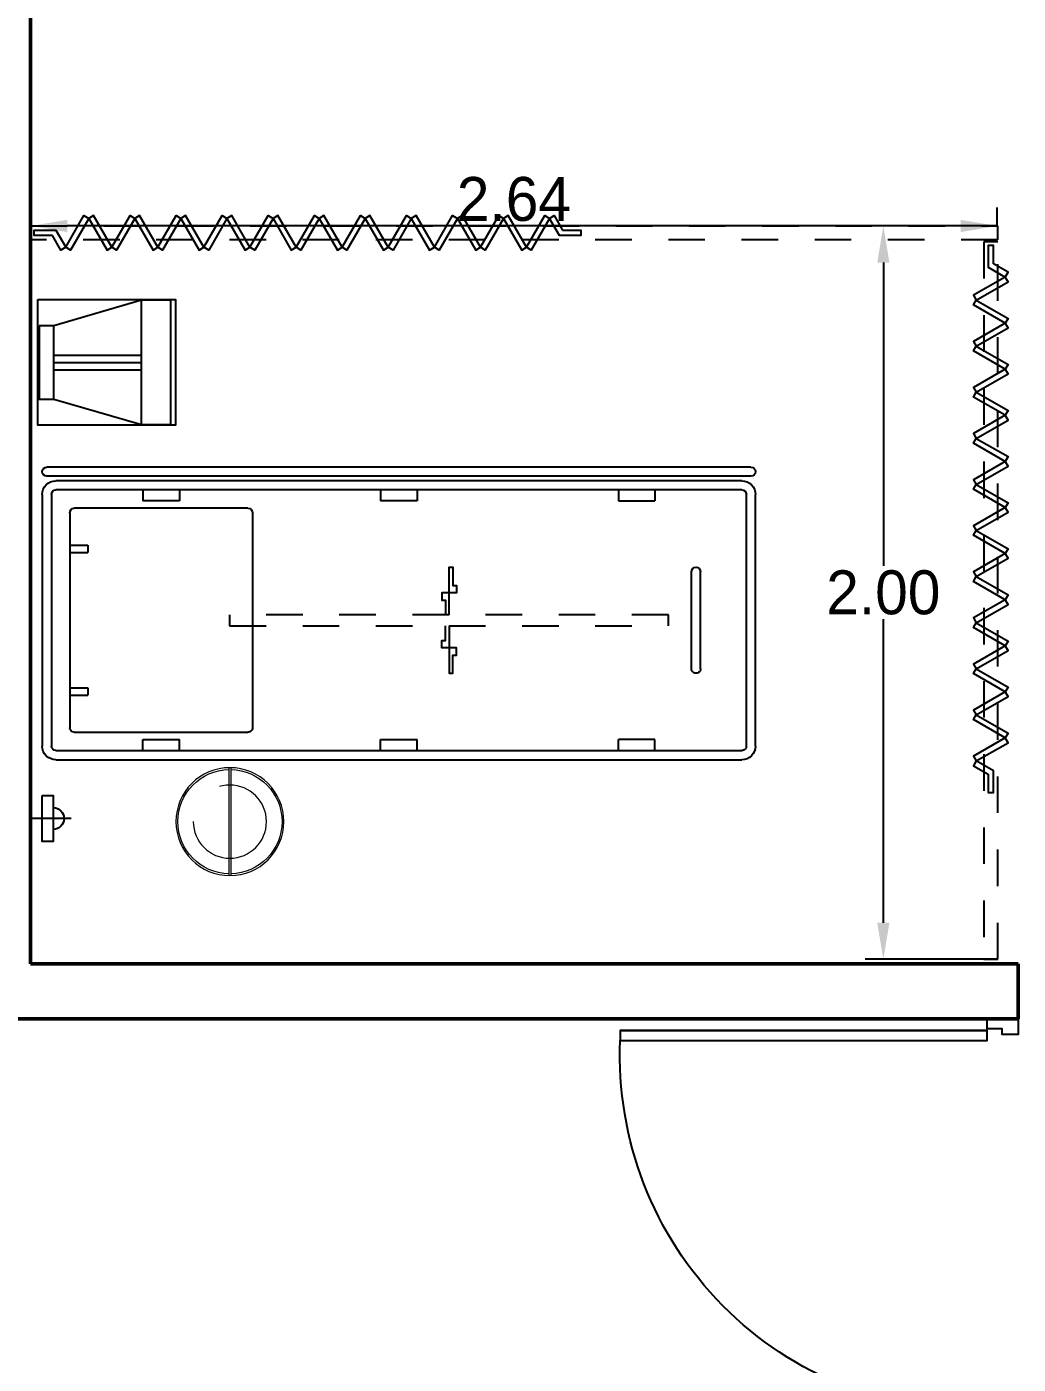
# Model space of a CAD drawing. Header units: millimetres. Extents: x 2523 to 2756, y 378 to 482.
# Drawn here: x 2585.965 to 2588.676, y 451.005 to 454.661 of the extents above; entities that cross this region are included whole.
import ezdxf

# ---------------------------------------------------------------- set-up
doc = ezdxf.new("R2010")
doc.units = ezdxf.units.MM
for name, pattern in [('CENTER', [50.8, 31.75, -6.35, 6.35, -6.35]), ('DASHED', [0.75, 0.5, -0.25]), ('HIDDE50', [0.08, 0.05, -0.03])]:
    doc.linetypes.add(name, pattern=pattern)
doc.layers.get('Defpoints').update_dxf_attribs({"color": 8})
doc.layers.add('MOB', color=161, linetype='Continuous', lineweight=15)
doc.layers.add('MUROS', color=7, linetype='Continuous', lineweight=50)
doc.layers.add('MOBILIARIO', color=161, linetype='Continuous')
doc.layers.add('PUERTAS', color=2, linetype='Continuous')
doc.styles.add('BOLD', font='GOTHIC.TTF')
doc.dimstyles.new('50', dxfattribs={"dimscale": 0, "dimtxt": 0.12, "dimasz": 0.1, "dimexe": 0.05, "dimexo": 0.001, "dimgap": 0.01, "dimtad": 1, "dimtih": 1, "dimtoh": 1, "dimzin": 1, "dimdsep": 46, "dimtxsty": 'BOLD', "dimcen": 0.09, "dimclrd": 2, "dimclre": 1, "dimclrt": 3, "dimaunit": 1, "dimadec": 0, "dimazin": 0, "dimtfac": 1, "dimtix": 1, "dimtofl": 0, "dimtmove": 2, "dimatfit": 3, "dimfxl": 1, "dimtolj": 1, "dimtzin": 1, "dimarcsym": 0})

# ---------------------------------------------------------------- blocks, each defined once
blk = doc.blocks.new('P110')
at = {"color": 2}
blk.add_lwpolyline([(0.0317, 1.0882), (0.0317, 0.0853), (0.0317, 1.0882), (0.0594, 1.0882), (0.0594, 0.0853), (0.0317, 0.0853)], close=True, dxfattribs=at)
for points in [[(0, 0.0161), (0, 0), (0.0432, 0), (0.0432, 0.0443), (0.0277, 0.0443), (0.0277, 0.0853), (0, 0.0853), (0, 0.0678)], [(1.1, 0.0161), (1.1, 0), (1.0568, 0), (1.0568, 0.0443), (1.0723, 0.0443), (1.0723, 0.0853), (1.1, 0.0853), (1.1, 0.0678)]]:
    blk.add_lwpolyline(points, dxfattribs=at)
at = {"color": 8}
blk.add_arc((0.0995, 0.1158), 0.9733, 358.2021, 92.3627, dxfattribs=at)
blk = doc.blocks.new('CORT')
for points in [[(0.06, 0.0075), (0.01, 0.0075), (0.01, -0.0075), (0.0687, -0.0075), (0.0958, 0.0396), (0.0828, 0.0471)], [(0.1588, -0.0396), (0.1088, 0.0471), (0.0958, 0.0396), (0.1458, -0.0471)], [(0.1588, -0.0396), (0.2088, 0.0471), (0.2218, 0.0396), (0.1718, -0.0471)], [(0.2848, -0.0396), (0.2348, 0.0471), (0.2218, 0.0396), (0.2718, -0.0471)], [(0.2848, -0.0396), (0.3348, 0.0471), (0.3478, 0.0396), (0.2978, -0.0471)], [(0.4108, -0.0396), (0.3608, 0.0471), (0.3478, 0.0396), (0.3978, -0.0471)], [(0.4108, -0.0396), (0.4608, 0.0471), (0.4738, 0.0396), (0.4238, -0.0471)], [(0.5368, -0.0396), (0.4868, 0.0471), (0.4738, 0.0396), (0.5238, -0.0471)], [(0.5368, -0.0396), (0.5868, 0.0471), (0.5997, 0.0396), (0.5497, -0.0471)], [(0.6627, -0.0396), (0.6127, 0.0471), (0.5997, 0.0396), (0.6497, -0.0471)], [(0.6627, -0.0396), (0.7127, 0.0471), (0.7257, 0.0396), (0.6757, -0.0471)], [(0.7887, -0.0396), (0.7387, 0.0471), (0.7257, 0.0396), (0.7757, -0.0471)], [(0.7887, -0.0396), (0.8387, 0.0471), (0.8517, 0.0396), (0.8017, -0.0471)], [(0.9147, -0.0396), (0.8647, 0.0471), (0.8517, 0.0396), (0.9017, -0.0471)], [(0.9147, -0.0396), (0.9647, 0.0471), (0.9777, 0.0396), (0.9277, -0.0471)], [(1.0407, -0.0396), (0.9907, 0.0471), (0.9777, 0.0396), (1.0277, -0.0471)], [(1.0407, -0.0396), (1.0907, 0.0471), (1.1037, 0.0396), (1.0537, -0.0471)], [(1.1667, -0.0396), (1.1167, 0.0471), (1.1037, 0.0396), (1.1537, -0.0471)], [(1.1667, -0.0396), (1.2167, 0.0471), (1.2297, 0.0396), (1.1797, -0.0471)], [(1.2926, -0.0396), (1.2426, 0.0471), (1.2297, 0.0396), (1.2797, -0.0471)], [(1.2926, -0.0396), (1.3426, 0.0471), (1.3556, 0.0396), (1.3056, -0.0471)], [(1.4186, -0.0396), (1.3686, 0.0471), (1.3556, 0.0396), (1.4056, -0.0471)], [(1.4544, -0.0075), (1.5044, -0.0075), (1.5044, 0.0075), (1.4458, 0.0075), (1.4186, -0.0396), (1.4316, -0.0471)]]:
    blk.add_lwpolyline(points, close=True)
blk = doc.blocks.new('1910159')
for p, q in [((0.1207, 1.3214), (0.8082, 1.3214)), ((0.0457, -0.6161), (0.0457, 1.3089)), ((0.0707, -0.6161), (0.0707, 1.3089)), ((0.0832, -0.5911), (0.0832, 1.2839)), ((0.1082, -0.5911), (0.1082, 1.2839)), ((0.1207, 1.2964), (0.8082, 1.2964)), ((0.8207, 1.2839), (0.8207, -0.5911)), ((0.8457, 1.2839), (0.8457, -0.5911)), ((0.1707, 1.2464), (0.7582, 1.2464)), ((0.2595, 1.2464), (0.2595, 1.1964)), ((0.2795, 1.2464), (0.2795, 1.1964)), ((0.6495, 1.2464), (0.6495, 1.1964)), ((0.6695, 1.2464), (0.6695, 1.1964)), ((0.1582, 0.7589), (0.1582, 1.2339)), ((0.7707, 1.2339), (0.7707, 0.7589)), ((0.2595, 1.1964), (0.2795, 1.1964)), ((0.6495, 1.1964), (0.6695, 1.1964)), ((0.1082, 1.0464), (0.1382, 1.0464)), ((0.1382, 0.9464), (0.1382, 1.0464)), ((0.7907, 1.0464), (0.7907, 0.9464)), ((0.8207, 1.0464), (0.7907, 1.0464)), ((0.1082, 0.9464), (0.1382, 0.9464)), ((0.8207, 0.9464), (0.7907, 0.9464)), ((0.1707, 0.7464), (0.7582, 0.7464)), ((0.1082, 0.3964), (0.1382, 0.3964)), ((0.1382, 0.2964), (0.1382, 0.3964)), ((0.8207, 0.3964), (0.7907, 0.3964)), ((0.7907, 0.3964), (0.7907, 0.2964)), ((0.1082, 0.2964), (0.1382, 0.2964)), ((0.8207, 0.2964), (0.7907, 0.2964)), ((0.1082, -0.2536), (0.1382, -0.2536)), ((0.1382, -0.2536), (0.1382, -0.3536)), ((0.8207, -0.2536), (0.7907, -0.2536)), ((0.7907, -0.3536), (0.7907, -0.2536)), ((0.1082, -0.3536), (0.1382, -0.3536)), ((0.8207, -0.3536), (0.7907, -0.3536)), ((0.597, -0.4536), (0.332, -0.4536)), ((0.597, -0.4786), (0.332, -0.4786)), ((0.8082, -0.6036), (0.1207, -0.6036)), ((0.8082, -0.6286), (0.1207, -0.6286))]:
    blk.add_line(p, q)
for centre, radius, start, end in [((0.0582, 1.3089), 0.0125, 0, 180), ((0.1207, 1.2839), 0.0375, 90, 180), ((0.8082, 1.2839), 0.0375, 0, 90), ((0.1207, 1.2839), 0.0125, 90, 180), ((0.8082, 1.2839), 0.0125, 0, 90), ((0.1707, 1.2339), 0.0125, 90, 180), ((0.7582, 1.2339), 0.0125, 0, 90), ((0.1707, 0.7589), 0.0125, 180, 270), ((0.7582, 0.7589), 0.0125, 270, 0), ((0.332, -0.4661), 0.0125, 90, 270), ((0.597, -0.4661), 0.0125, 270, 90), ((0.0582, -0.6161), 0.0125, 180, 0), ((0.1207, -0.5911), 0.0375, 180, 270), ((0.1207, -0.5911), 0.0125, 180, 270), ((0.8082, -0.5911), 0.0375, 270, 0), ((0.8082, -0.5911), 0.0125, 270, 0)]:
    blk.add_arc(centre, radius, start, end)
blk = doc.blocks.new('2540054')
at = {"layer": 'MOB'}
for p, q in [((-0.1475, 0.0025), (0.1475, 0.0025)), ((-0.1475, -0.0025), (0.1475, -0.0025))]:
    blk.add_line(p, q, dxfattribs=at)
blk.add_circle((0, 0), 0.1475, dxfattribs=at)
at = {"layer": 'MOB', "linetype": 'DASHED'}
blk.add_circle((0, 0), 0.1, dxfattribs=at)
at = {"layer": 'MOB'}
for start, end in [(1.0052, 178.9948), (181.0052, 358.9948)]:
    blk.add_arc((0, 0), 0.1425, start, end, dxfattribs=at)
blk = doc.blocks.new('37830054')
for points in [[(0.6, 0.015), (0.6, 0.145), (0.59, 0.145), (0.59, 0.095), (0.58, 0.095), (0.58, 0.075), (0.6, 0.075), (0.61, 0.075), (0.62, 0.075), (0.62, 0.055), (0.61, 0.055), (0.61, 0.015)], [(0.6, -0.015), (0.6, -0.145), (0.59, -0.145), (0.59, -0.095), (0.58, -0.095), (0.58, -0.075), (0.6, -0.075), (0.61, -0.075), (0.62, -0.075), (0.62, -0.055), (0.61, -0.055), (0.61, -0.015)]]:
    blk.add_lwpolyline(points)
at = {"color": 8, "linetype": 'HIDDE50'}
blk.add_lwpolyline([(0, -0.015), (0, 0.015), (1.2, 0.015), (1.2, -0.015)], close=True, dxfattribs=at)
blk = doc.blocks.new('11160302')
blk.add_line((0, -0.1088), (0, 0))
blk.add_lwpolyline([(-0.0625, -0.03), (-0.0625, -0.06), (0.0625, -0.06), (0.0625, -0.03)], close=True)
blk.add_arc((0, -0.06), 0.03, 180, 0)
blk = doc.blocks.new('*D322')
at = {"color": 1, "linetype": 'CENTER', "lineweight": -2, "transparency": 16777216}
for p, q in [((2588.6181, 454.1165), (2588.2567, 454.1165)), ((2588.6183, 452.1121), (2588.2567, 452.1121))]:
    blk.add_line(p, q, dxfattribs=at)
at = {"color": 2, "linetype": 'Continuous', "lineweight": -2, "transparency": 16777216}
for p, q in [((2588.3067, 454.0165), (2588.3067, 453.1873)), ((2588.3067, 452.2121), (2588.3067, 453.0413))]:
    blk.add_line(p, q, dxfattribs=at)
at = {"color": 2, "transparency": 16777216}
for points in [[(2588.29, 454.0165), (2588.3233, 454.0165), (2588.3067, 454.1165)], [(2588.29, 452.2121), (2588.3233, 452.2121), (2588.3067, 452.1121)]]:
    blk.add_solid(points, dxfattribs=at)
at = {"layer": 'Defpoints', "color": 0, "transparency": 16777216}
for p in [(2588.6191, 454.1165), (2588.3067, 452.1121), (2588.6193, 452.1121)]:
    blk.add_point(p, dxfattribs=at)
at = {"color": 3, "transparency": 16777216, "insert": (2588.3067, 453.1143), "char_height": 0.12, "attachment_point": 5, "style": 'BOLD'}
blk.add_mtext('\\A1;2.00', dxfattribs=at)
blk = doc.blocks.new('*D323')
at = {"color": 1, "linetype": 'CENTER', "lineweight": -2, "transparency": 16777216}
for p, q in [((2585.9755, 454.1175), (2585.9755, 454.1665)), ((2588.6181, 454.1175), (2588.6181, 454.1665))]:
    blk.add_line(p, q, dxfattribs=at)
at = {"color": 2, "linetype": 'Continuous', "lineweight": -2, "transparency": 16777216}
blk.add_line((2588.5181, 454.1165), (2586.0755, 454.1165), dxfattribs=at)
at = {"color": 2, "transparency": 16777216}
for points in [[(2586.0755, 454.1332), (2586.0755, 454.0998), (2585.9755, 454.1165)], [(2588.5181, 454.1332), (2588.5181, 454.0998), (2588.6181, 454.1165)]]:
    blk.add_solid(points, dxfattribs=at)
at = {"layer": 'Defpoints', "color": 0, "transparency": 16777216}
for p in [(2585.9755, 454.1165), (2585.9755, 454.1165), (2588.6181, 454.1165)]:
    blk.add_point(p, dxfattribs=at)
at = {"color": 3, "transparency": 16777216, "insert": (2587.2968, 454.1895), "char_height": 0.12, "attachment_point": 5, "style": 'BOLD'}
blk.add_mtext('\\A1;2.64', dxfattribs=at)

msp = doc.modelspace()

# ---------------------------------------------------------------- linework, layer by layer
at = {"color": 8, "linetype": 'HIDDE50'}
for points in [[(2585.9755, 454.1165), (2588.6191, 454.1165), (2588.6191, 454.079), (2585.9755, 454.079)], [(2588.5818, 454.0727), (2588.5818, 452.1121), (2588.6193, 452.1121), (2588.6193, 454.0727)]]:
    msp.add_lwpolyline(points, close=True, dxfattribs=at)
at = {"layer": 'MOBILIARIO'}
for p, q in [((2586.2787, 453.5734), (2586.2787, 453.9134)), ((2586.0387, 453.7634), (2586.2787, 453.7634)), ((2586.0387, 453.7434), (2586.2787, 453.7434)), ((2586.0387, 453.7234), (2586.2787, 453.7234))]:
    msp.add_line(p, q, dxfattribs=at)
for points in [[(2585.9955, 453.9157), (2586.3715, 453.9157), (2586.3715, 453.5723), (2585.9955, 453.5723)], [(2585.9987, 453.8434), (2585.9987, 453.6434), (2586.0387, 453.6434), (2586.2787, 453.5734), (2586.3587, 453.5734), (2586.3587, 453.9134), (2586.2787, 453.9134), (2586.0387, 453.8434)]]:
    msp.add_lwpolyline(points, close=True, dxfattribs=at)
msp.add_lwpolyline([(2586.0387, 453.6434), (2586.0387, 453.8434)], dxfattribs=at)
at = {"layer": 'MUROS'}
for p, q in [((2585.9755, 452.0993), (2585.9755, 459.1493)), ((2588.6755, 452.0993), (2585.9755, 452.0993)), ((2588.6755, 451.9493), (2588.6755, 452.0993)), ((2585.8255, 451.9493), (2588.6755, 451.9493))]:
    msp.add_line(p, q, dxfattribs=at)

# ---------------------------------------------------------------- block references
at = {"layer": 'MOBILIARIO', "extrusion": (0, 0, -1), "zscale": -1}
for name, p, rotation in [('CORT', (-2585.9755, 454.0977), 179.9999999996157), ('CORT', (-2585.9755, 454.0977), 179.9999999996157), ('1910159', (-2587.3286, 453.5032), 270), ('2540054', (-2586.5202, 452.4883), 270)]:
    msp.add_blockref(name, p, dxfattribs=dict(at, rotation=rotation))
at = {"layer": 'MOBILIARIO', "rotation": 270}
msp.add_blockref('CORT', (2588.6005, 454.0727), dxfattribs=at)
at = {"layer": 'MOBILIARIO', "linetype": 'Continuous', "extrusion": (0, 0, -1), "zscale": -1}
msp.add_blockref('37830054', (-2587.7193, 453.0387), dxfattribs=at)
at = {"layer": 'MOBILIARIO', "xscale": -1, "rotation": 90.00000000015635}
msp.add_blockref('11160302', (2585.9772, 452.4968), dxfattribs=at)
at = {"layer": 'PUERTAS', "xscale": -1, "rotation": 89.9999999996526}
msp.add_blockref('P110', (2588.6755, 451.9493), dxfattribs=at)

# ---------------------------------------------------------------- dimensions: what is measured, and where the dimension line sits
at = {"color": 1}
dim = msp.add_linear_dim(base=(2585.9755, 454.1165), p1=(2588.6181, 454.1165), p2=(2585.9755, 454.1165), dimstyle='50', override={"dimscale": 1, "dimfxl": 0.14}, dxfattribs=at)
dim.commit()
dim.dimension.update_dxf_attribs({"geometry": '*D323', "text_midpoint": (2587.2968, 454.1895)})
dim = msp.add_linear_dim(base=(2588.3067, 452.1121), p1=(2588.6191, 454.1165), p2=(2588.6193, 452.1121), angle=90, dimstyle='50', override={"dimscale": 1, "dimfxl": 0.14}, dxfattribs=at)
dim.commit()
dim.dimension.update_dxf_attribs({"geometry": '*D322', "text_midpoint": (2588.3067, 453.1143)})

doc.saveas('drawing.dxf')
